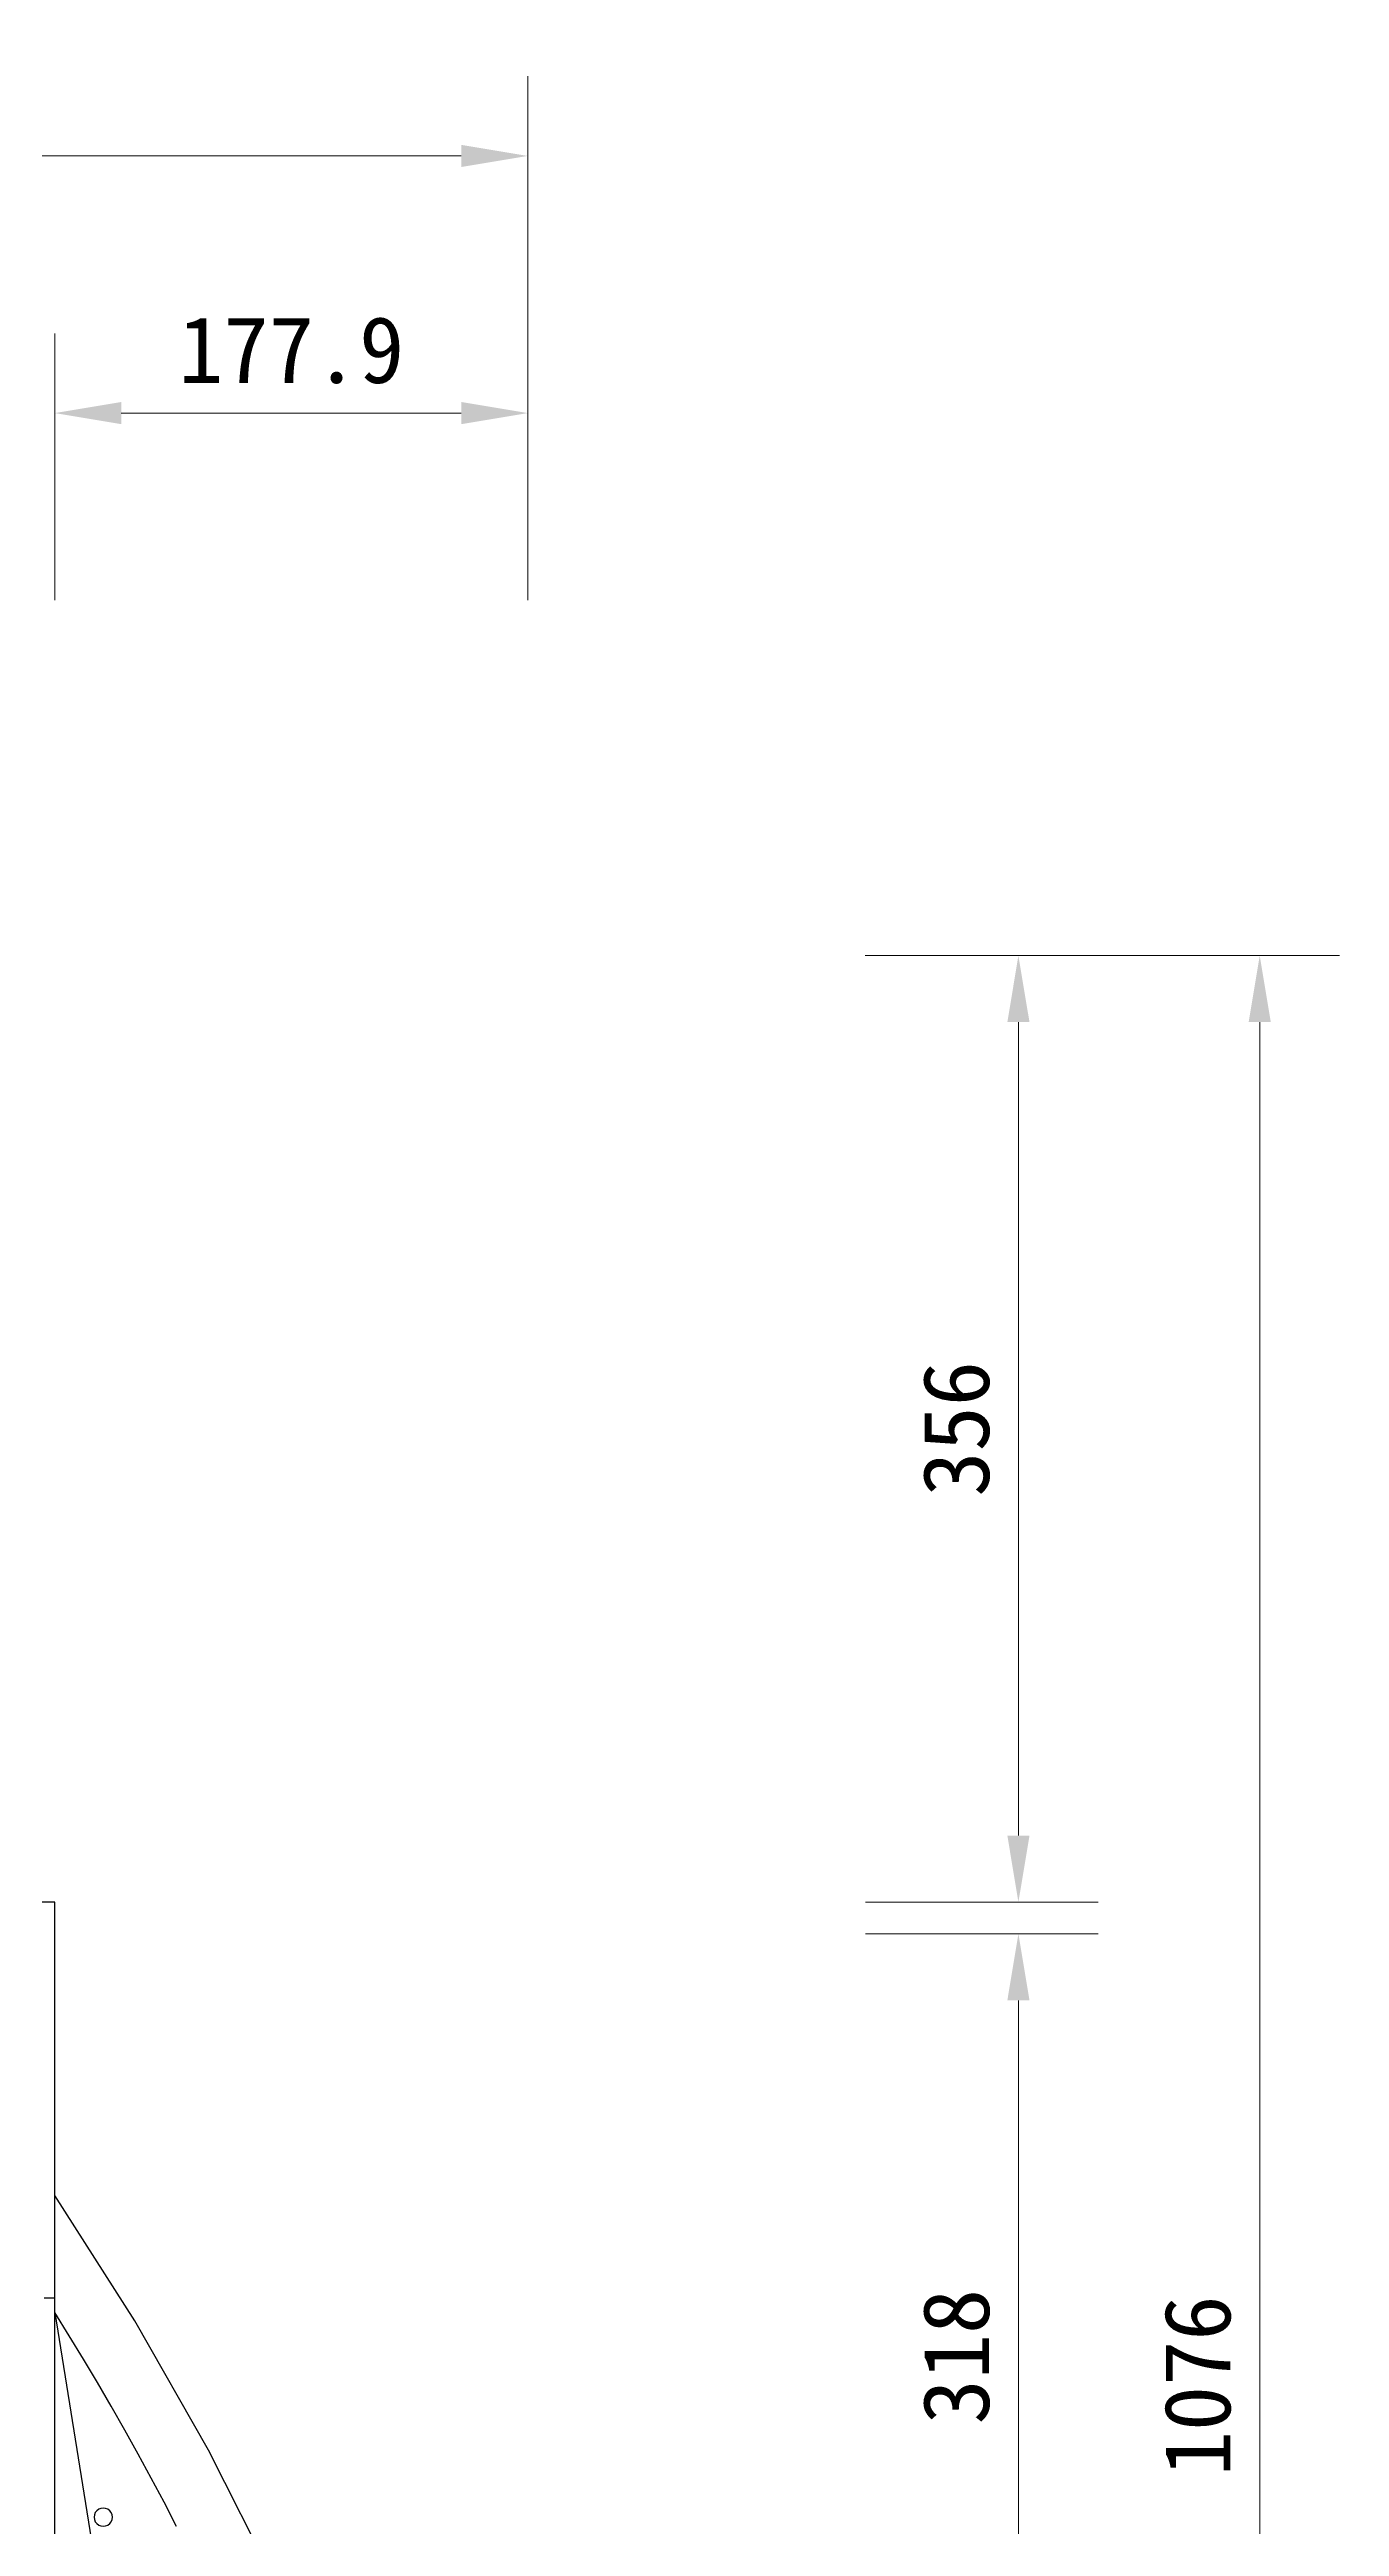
# Model space of a CAD drawing. Header units: centimetres. Extents: x 1966 to 8787, y 7398 to 12383.
# Drawn here: x 8278 to 8763, y 11452 to 12383 of the extents above; entities that cross this region are included whole.
import ezdxf

# ---------------------------------------------------------------- set-up
doc = ezdxf.new("R2010")
doc.units = ezdxf.units.CM
doc.header["$PDMODE"] = 35
doc.styles.add('文2.5', font='kaiu.ttf', dxfattribs={"height": 2.5})
doc.dimstyles.new('DIM2.5', dxfattribs={"dimtxt": 2.5, "dimasz": 2.5, "dimexe": 3, "dimexo": 1, "dimgap": 1, "dimtad": 1, "dimdec": 1, "dimdsep": 46, "dimtxsty": '文2.5', "dimcen": 0, "dimadec": 0, "dimazin": 0, "dimtfac": 1, "dimtdec": 1, "dimtmove": 0, "dimatfit": 3, "dimfxl": 1, "dimlwd": 15, "dimlwe": 15, "dimarcsym": 0})

# ---------------------------------------------------------------- blocks, each defined once
blk = doc.blocks.new('*D93')
at = {"color": 0, "linetype": 'Continuous', "lineweight": 15, "transparency": 16777216}
for p, q in [((8279.51, 12176.27), (8279.51, 12276.59)), ((8457.42, 12176.27), (8457.42, 12276.59)), ((8304.51, 12246.59), (8432.42, 12246.59))]:
    blk.add_line(p, q, dxfattribs=at)
at = {"color": 0, "transparency": 16777216}
for points in [[(8304.51, 12250.76), (8304.51, 12242.43), (8279.51, 12246.59)], [(8432.42, 12250.76), (8432.42, 12242.43), (8457.42, 12246.59)]]:
    blk.add_solid(points, dxfattribs=at)
at = {"layer": 'DEFPOINTS', "color": 0, "transparency": 16777216}
for p in [(8457.42, 12246.59), (8279.51, 12166.27), (8457.42, 12166.27)]:
    blk.add_point(p, dxfattribs=at)
at = {"color": 0, "transparency": 16777216, "insert": (8368.47, 12270.21), "char_height": 25, "attachment_point": 5, "style": '文2.5'}
blk.add_mtext('177.9', dxfattribs=at)
blk = doc.blocks.new('*D95')
at = {"color": 0, "linetype": 'Continuous', "lineweight": 15, "transparency": 16777216}
for p, q in [((6187.51, 12176.33), (6187.51, 12373.32)), ((8457.42, 12176.33), (8457.42, 12373.32)), ((6212.51, 12343.32), (8432.42, 12343.32))]:
    blk.add_line(p, q, dxfattribs=at)
at = {"color": 0, "transparency": 16777216}
for points in [[(6212.51, 12347.49), (6212.51, 12339.15), (6187.51, 12343.32)], [(8432.42, 12347.49), (8432.42, 12339.15), (8457.42, 12343.32)]]:
    blk.add_solid(points, dxfattribs=at)
at = {"layer": 'DEFPOINTS', "color": 0, "transparency": 16777216}
for p in [(8457.42, 12343.32), (6187.51, 12166.33), (8457.42, 12166.33)]:
    blk.add_point(p, dxfattribs=at)
at = {"color": 0, "transparency": 16777216, "insert": (7322.47, 12366.94), "char_height": 25, "attachment_point": 5, "style": '文2.5'}
blk.add_mtext('2269.9', dxfattribs=at)
blk = doc.blocks.new('*D97')
at = {"color": 0, "linetype": 'Continuous', "lineweight": 15, "transparency": 16777216}
for p, q in [((8584.47, 11674.49), (8672.01, 11674.49)), ((8642.01, 11381.49), (8642.01, 11649.49)), ((8584.41, 11356.49), (8672.01, 11356.49))]:
    blk.add_line(p, q, dxfattribs=at)
at = {"color": 0, "transparency": 16777216}
for points in [[(8637.85, 11649.49), (8646.18, 11649.49), (8642.01, 11674.49)], [(8637.85, 11381.49), (8646.18, 11381.49), (8642.01, 11356.49)]]:
    blk.add_solid(points, dxfattribs=at)
at = {"layer": 'DEFPOINTS', "color": 0, "transparency": 16777216}
for p in [(8574.47, 11674.49), (8642.01, 11674.49), (8574.41, 11356.49)]:
    blk.add_point(p, dxfattribs=at)
at = {"color": 0, "transparency": 16777216, "insert": (8618.68, 11515.49), "char_height": 25, "attachment_point": 5, "rotation": 90, "style": '文2.5'}
blk.add_mtext('318', dxfattribs=at)
blk = doc.blocks.new('*D98')
at = {"color": 0, "linetype": 'Continuous', "lineweight": 15, "transparency": 16777216}
for p, q in [((8584.47, 12042.49), (8672.01, 12042.49)), ((8642.01, 11711.49), (8642.01, 12017.49)), ((8584.47, 11686.49), (8672.01, 11686.49))]:
    blk.add_line(p, q, dxfattribs=at)
at = {"color": 0, "transparency": 16777216}
for points in [[(8637.85, 12017.49), (8646.18, 12017.49), (8642.01, 12042.49)], [(8637.85, 11711.49), (8646.18, 11711.49), (8642.01, 11686.49)]]:
    blk.add_solid(points, dxfattribs=at)
at = {"layer": 'DEFPOINTS', "color": 0, "transparency": 16777216}
for p in [(8574.47, 12042.49), (8642.01, 12042.49), (8574.47, 11686.49)]:
    blk.add_point(p, dxfattribs=at)
at = {"color": 0, "transparency": 16777216, "insert": (8618.68, 11864.49), "char_height": 25, "attachment_point": 5, "rotation": 90, "style": '文2.5'}
blk.add_mtext('356', dxfattribs=at)
blk = doc.blocks.new('*D99')
at = {"color": 0, "linetype": 'Continuous', "lineweight": 15, "transparency": 16777216}
for p, q in [((8584.41, 12042.49), (8762.79, 12042.49)), ((8732.79, 10991.49), (8732.79, 12017.49)), ((8584.41, 10966.49), (8762.79, 10966.49))]:
    blk.add_line(p, q, dxfattribs=at)
at = {"color": 0, "transparency": 16777216}
for points in [[(8728.63, 12017.49), (8736.96, 12017.49), (8732.79, 12042.49)], [(8728.63, 10991.49), (8736.96, 10991.49), (8732.79, 10966.49)]]:
    blk.add_solid(points, dxfattribs=at)
at = {"layer": 'DEFPOINTS', "color": 0, "transparency": 16777216}
for p in [(8574.41, 12042.49), (8732.79, 12042.49), (8574.41, 10966.49)]:
    blk.add_point(p, dxfattribs=at)
at = {"color": 0, "transparency": 16777216, "insert": (8709.47, 11504.49), "char_height": 25, "attachment_point": 5, "rotation": 90, "style": '文2.5'}
blk.add_mtext('1076', dxfattribs=at)

msp = doc.modelspace()

# ---------------------------------------------------------------- linework, layer by layer
for p, q in [((8279.51, 11686.49), (8194.6, 11686.49)), ((8279.51, 11576.15), (8279.51, 11686.49)), ((8309.63, 11528.97), (8279.51, 11576.15)), ((8279.51, 11537.49), (8279.51, 11576.15)), ((8279.51, 11537.49), (8275.51, 11537.49)), ((8279.51, 11532.13), (8279.51, 11537.49)), ((8279.51, 11532.13), (8294.26, 11439.89)), ((8284.94, 11523.37), (8279.51, 11532.13)), ((8279.51, 11423.84), (8279.51, 11532.13)), ((8337.33, 11480.32), (8309.63, 11528.97)), ((8290.29, 11514.56), (8284.94, 11523.37)), ((8295.55, 11505.7), (8290.29, 11514.56)), ((8300.73, 11496.79), (8295.55, 11505.7)), ((8305.82, 11487.84), (8300.73, 11496.79)), ((8310.83, 11478.83), (8305.82, 11487.84)), ((8362.55, 11430.35), (8337.33, 11480.32)), ((8315.75, 11469.78), (8310.83, 11478.83)), ((8320.59, 11460.68), (8315.75, 11469.78)), ((8325.34, 11451.54), (8320.59, 11460.68)), ((8294.4, 11455.98), (8294.28, 11455.09)), ((8294.28, 11455.09), (8294.4, 11454.21)), ((8294.74, 11456.81), (8294.4, 11455.98)), ((8294.4, 11454.21), (8294.74, 11453.38)), ((8295.29, 11457.52), (8294.74, 11456.81)), ((8294.74, 11453.38), (8295.29, 11452.67)), ((8296, 11458.06), (8295.29, 11457.52)), ((8295.29, 11452.67), (8296, 11452.12)), ((8296.82, 11458.4), (8296, 11458.06)), ((8296, 11452.12), (8296.82, 11451.78)), ((8297.71, 11458.52), (8296.82, 11458.4)), ((8296.82, 11451.78), (8297.71, 11451.67)), ((8298.6, 11458.4), (8297.71, 11458.52)), ((8297.71, 11451.67), (8298.6, 11451.78)), ((8299.43, 11458.06), (8298.6, 11458.4)), ((8298.6, 11451.78), (8299.43, 11452.12)), ((8300.14, 11457.52), (8299.43, 11458.06)), ((8299.43, 11452.12), (8300.14, 11452.67)), ((8300.68, 11456.81), (8300.14, 11457.52)), ((8300.14, 11452.67), (8300.68, 11453.38)), ((8301.02, 11455.98), (8300.68, 11456.81)), ((8300.68, 11453.38), (8301.02, 11454.21)), ((8301.14, 11455.09), (8301.02, 11455.98)), ((8301.02, 11454.21), (8301.14, 11455.09))]:
    msp.add_line(p, q)

# ---------------------------------------------------------------- dimensions: what is measured, and where the dimension line sits
for base, p1, p2, picture, middle in [((8457.42, 12343.32), (6187.51, 12166.33), (8457.42, 12166.33), '*D95', (7322.47, 12366.94)), ((8457.42, 12246.59), (8279.51, 12166.27), (8457.42, 12166.27), '*D93', (8368.47, 12270.21))]:
    dim = msp.add_linear_dim(base=base, p1=p1, p2=p2, dimstyle='DIM2.5')
    dim.commit()
    dim.dimension.update_dxf_attribs({"geometry": picture, "text_midpoint": middle})
for base, p1, p2, picture, middle in [((8732.79, 12042.49), (8574.41, 10966.49), (8574.41, 12042.49), '*D99', (8709.47, 11504.49)), ((8642.01, 12042.49), (8574.47, 11686.49), (8574.47, 12042.49), '*D98', (8618.68, 11864.49)), ((8642.01, 11674.49), (8574.41, 11356.49), (8574.47, 11674.49), '*D97', (8618.68, 11515.49))]:
    dim = msp.add_linear_dim(base=base, p1=p1, p2=p2, angle=90, dimstyle='DIM2.5')
    dim.commit()
    dim.dimension.update_dxf_attribs({"geometry": picture, "text_midpoint": middle})

doc.saveas('drawing.dxf')
